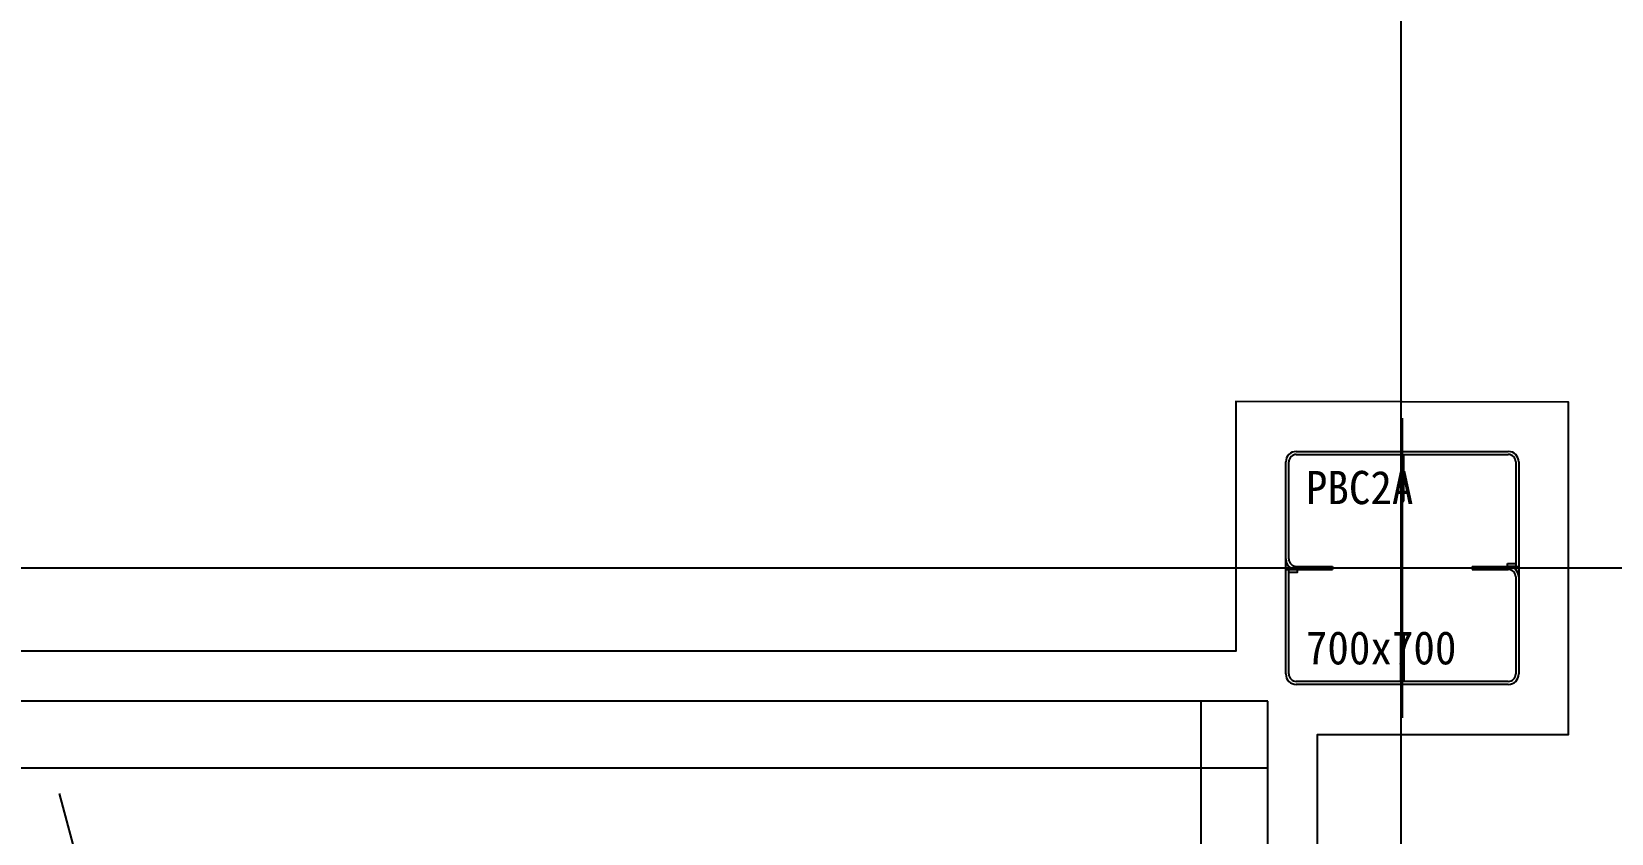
# Model space of a CAD drawing. Extents: x 152195838 to 160350639, y 364657247 to 370318102.
# Drawn here: x 157621832 to 157626580, y 365059234 to 365061643 of the extents above; entities that cross this region are included whole.
import ezdxf

# ---------------------------------------------------------------- set-up
doc = ezdxf.new("R2010")
doc.units = 0
doc.header["$MEASUREMENT"] = 0
doc.linetypes.add('CEN', pattern=[63, 60, -1, 1, -1])
doc.linetypes.add('DASHED', pattern=[0.75, 0.5, -0.25])
doc.layers.get('0').update_dxf_attribs({"linetype": 'CONTINUOUS'})
doc.layers.get('Defpoints').update_dxf_attribs({"linetype": 'CONTINUOUS'})
for name, color, linetype in [('-S-foundation txt', 3, 'CONTINUOUS'), ('4A.TEC CEN 보조1', 14, 'CEN'), ('4A.TEC ELE 4', 9, 'CONTINUOUS'), ('4A.TEC 벽체 1', 2, 'CONTINUOUS'), ('4A.TEC 벽체 3', 4, 'CONTINUOUS'), ('P-BOX', 3, 'CONTINUOUS')]:
    doc.layers.add(name, color=color, linetype=linetype)
doc.layers.add('DEFPOINT', color=135, linetype='CONTINUOUS', plot=False)
doc.styles.add('돋움체', font='')
doc.styles.get('돋움체').set_extended_font_data('DotumChe')

# ---------------------------------------------------------------- blocks, each defined once
blk = doc.blocks.new('A$C111325cc')
at = {"layer": 'DEFPOINT'}
for p, q in [((182276.3, 244000), (182276.3, 0)), ((0, 163063.2), (324968.6, 163063.2))]:
    blk.add_line(p, q, dxfattribs=at)
blk = doc.blocks.new('PBC2A(B2F)')
at = {"layer": 'P-BOX'}
h = blk.add_hatch(color=3, dxfattribs=at)
h.dxf.hatch_style = 1
h.paths.add_polyline_path([(100, 477), (100, 445.5), (131.5, 445.5, -0.414214)])
h.paths.add_polyline_path([(800, 454.5), (768.5, 454.5, -0.414214), (800, 423)])
at = {"layer": 'Defpoints', "color": 1, "ltscale": 50}
for p, q in [((450, 900), (450, 0)), ((0, 450), (900, 450))]:
    blk.add_line(p, q, dxfattribs=at)
at = {"layer": 'P-BOX', "color": 3, "ltscale": 50}
for p, q in [((445.5, 791), (445.5, 651)), ((454.5, 651), (454.5, 791)), ((445.5, 651), (454.5, 651)), ((100, 445.5), (240, 445.5)), ((131.5, 454.5), (240, 454.5)), ((240, 454.5), (240, 445.5)), ((660, 454.5), (800, 454.5)), ((660, 454.5), (660, 445.5)), ((660, 445.5), (768.5, 445.5)), ((445.5, 109), (445.5, 249)), ((445.5, 249), (454.5, 249)), ((454.5, 249), (454.5, 109))]:
    blk.add_line(p, q, dxfattribs=at)
for points in [[(100, 131.5), (100, 768.5)], [(109, 477), (109, 768.5)], [(131.5, 800), (768.5, 800)], [(131.5, 791), (768.5, 791)], [(791, 768.5), (791, 454.5)], [(800, 768.5), (800, 131.5)], [(109, 131.5), (109, 445.5)], [(109, 445.5), (134, 445.5), (134, 436.5), (109, 436.5), (109, 445.5)], [(766, 463.5), (791, 463.5), (791, 454.5), (766, 454.5), (766, 463.5)], [(791, 423), (791, 131.5)], [(768.5, 109), (131.5, 109)], [(768.5, 100), (131.5, 100)]]:
    blk.add_lwpolyline(points, dxfattribs=at)
for centre, radius, start, end in [((131.5, 768.5), 31.5, 90, 180), ((131.5, 768.5), 22.5, 90, 180), ((768.5, 768.5), 31.5, 0, 90), ((768.5, 768.5), 22.5, 0, 90), ((131.5, 477), 31.5, 180, 270), ((131.5, 477), 22.5, 180, 270), ((768.5, 423), 31.5, 0, 90), ((768.5, 423), 22.5, 0, 90), ((131.5, 131.5), 31.5, 180, 270), ((131.5, 131.5), 22.5, 180, 270), ((768.5, 131.5), 31.5, 270, 0), ((768.5, 131.5), 22.5, 270, 0)]:
    blk.add_arc(centre, radius, start, end, dxfattribs=at)
at = {"layer": 'DEFPOINT', "style": '돋움체'}
for s, p in [('PBC2A', (160.3, 641.7)), ('700x700', (160.3, 160.3))]:
    blk.add_text(s, height=100, dxfattribs=at).set_placement(p)
blk = doc.blocks.new('B2FCOL')
at = {"layer": '-S-foundation txt', "linetype": 'DASHED'}
blk.add_blockref('PBC2A(B2F)', (46054.5, 77050), dxfattribs=at)

msp = doc.modelspace()

# ---------------------------------------------------------------- linework, layer by layer
at = {"layer": '4A.TEC CEN 보조1'}
for p, q in [((157625347.0046, 365056091.8958), (157625347.0046, 365059631.8958)), ((157619507.0046, 365059431.8958), (157625547.0046, 365059431.8958))]:
    msp.add_line(p, q, dxfattribs=at)
at = {"layer": '4A.TEC ELE 4', "color": 8, "ltscale": 0.3}
msp.add_lwpolyline([(157622312.8045, 365057874.7221), (157622134.9759, 365058538.3875), (157621979.6845, 365058538.3875), (157622248.6571, 365058693.679), (157622093.3657, 365058693.679), (157621916.2234, 365059354.7832)], dxfattribs=at)
at = {"layer": '4A.TEC 벽체 1'}
for p, q in [((157625547.0046, 365059631.8958), (157619507.0046, 365059631.8958)), ((157625547.0046, 365056091.8958), (157625547.0046, 365059631.8958))]:
    msp.add_line(p, q, dxfattribs=at)
at = {"layer": '4A.TEC 벽체 3', "flags": 128}
msp.add_lwpolyline([(157625697.0046, 365056241.8958), (157625697.0046, 365059531.8958), (157626451.5046, 365059531.8958), (157626451.5046, 365060529.8958), (157625451.5046, 365060531.8958), (157625451.5046, 365059781.8958), (157618157.0046, 365059781.8958), (157618157.0046, 365056241.8958)], dxfattribs=at)

# ---------------------------------------------------------------- block references
msp.add_blockref('B2FCOL', (157579447.0046, 364982531.8958))
at = {"layer": 'DEFPOINT'}
msp.add_blockref('A$C111325cc', (157443670.7413, 364896968.7328), dxfattribs=at)

doc.saveas('drawing.dxf')
